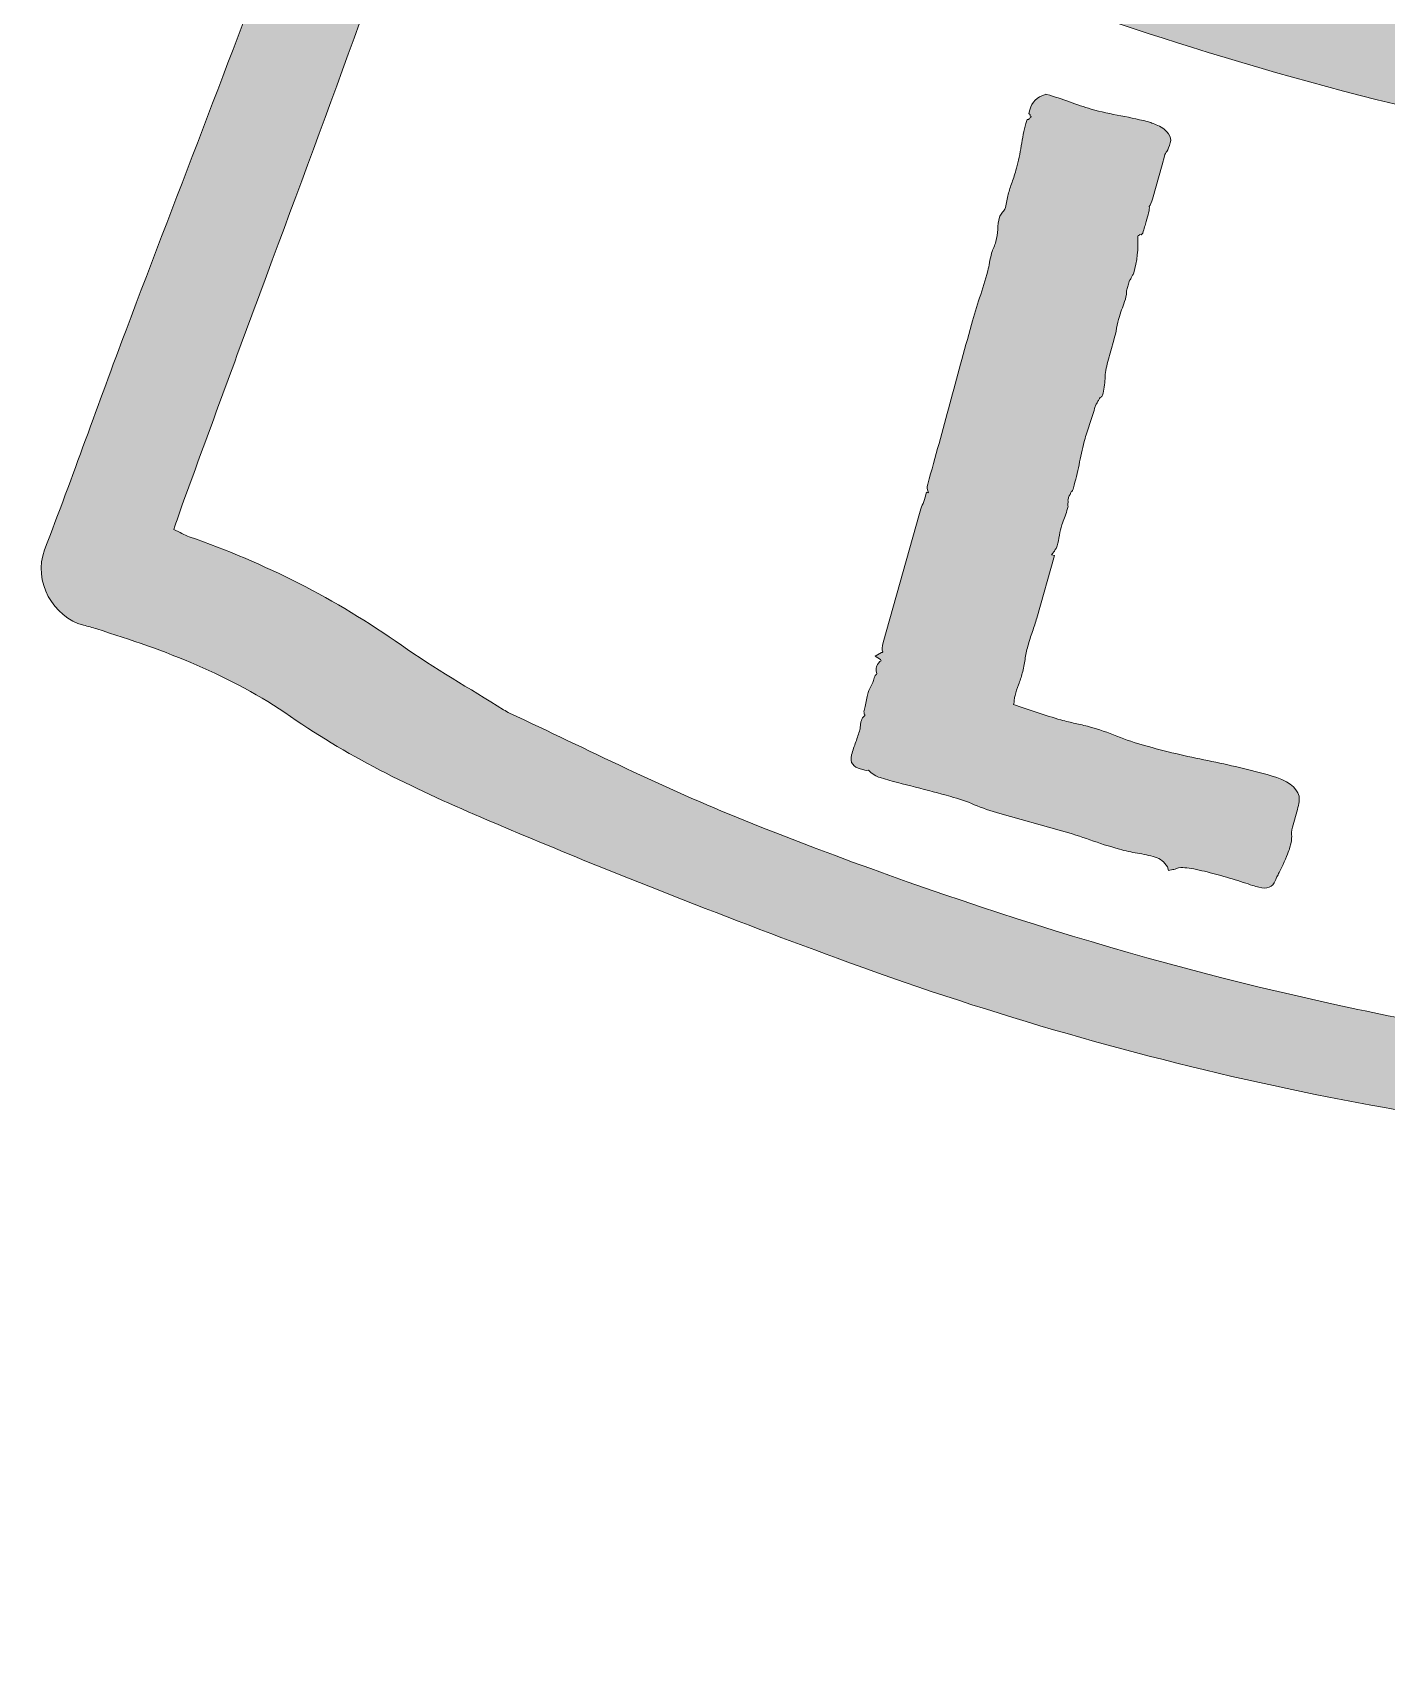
# Model space of a CAD drawing. Header units: inches. Extents: x 221 to 859, y -1029 to -51.
# Drawn here: x 220.7 to 398.7, y -1028.8 to -815.4 of the extents above; entities that cross this region are included whole.
import ezdxf

# ---------------------------------------------------------------- set-up
doc = ezdxf.new("R2010")
doc.units = ezdxf.units.IN
doc.header["$MEASUREMENT"] = 0
doc.layers.add('Layer 1', color=7, linetype='Continuous')

# ---------------------------------------------------------------- blocks, each defined once
blk = doc.blocks.new('block 2')
at = {"layer": 'Layer 1', "true_color": 0xffffff}
h = blk.add_hatch(color=7, dxfattribs=at)
h.dxf.hatch_style = 2
edge = h.paths.add_edge_path()
edge.add_spline(control_points=[(830.29, -830.5), (823.02, -811.5), (815.77, -792.5), (809.51, -773.14), (809.04, -771.69), (808.6, -770.23), (808.1, -768.79), (807.7, -767.64), (807.24, -766.51), (805.98, -765.91), (805.39, -766.14), (804.83, -766.36), (804.27, -766.58), (799.44, -768.48), (794.66, -770.51), (789.78, -772.25), (780.95, -775.4), (772.37, -779.1), (764.07, -783.44), (756.74, -787.28), (749.05, -790.2), (741.08, -792.36), (738.52, -793.05), (735.96, -793.69), (733.41, -794.39), (730.67, -795.15), (727.9, -795.83), (725.21, -796.75), (716.84, -799.6), (708.55, -802.71), (700.13, -805.41), (690.65, -808.45), (681.05, -811.12), (671.51, -814), (665.18, -815.91), (658.81, -817.67), (652.31, -818.9), (651.52, -819.05), (650.76, -819.33), (650.05, -819.53), (648.84, -821.55), (647.67, -823.46), (646.54, -825.39), (645.63, -826.95), (645.44, -827.8), (645.38, -830.36), (646.09, -830.3), (646.79, -830.3), (647.47, -830.18), (660.19, -827.9), (672.76, -824.95), (685.22, -821.52), (708.38, -815.15), (730.89, -806.82), (753.31, -798.26), (763.68, -794.3), (773.69, -789.54), (782.97, -783.37), (783.48, -783.03), (784.02, -782.73), (784.59, -782.52), (788.01, -781.23), (791.44, -779.95), (794.89, -778.72), (795.51, -778.5), (796.22, -778.54), (796.94, -778.45), (797.24, -779.29), (797.49, -779.94), (797.71, -780.61), (798.63, -783.52), (799.53, -786.44), (800.45, -789.34), (806.36, -807.85), (813.18, -826.04), (819.95, -844.24), (824.1, -855.39), (828.19, -866.56), (832.27, -877.74), (832.64, -878.74), (833.3, -879.73), (833.03, -880.81), (832.72, -881.02), (832.57, -881.16), (832.39, -881.23), (831.73, -881.49), (831.06, -881.74), (830.39, -881.98), (820.94, -885.33), (812.14, -889.88), (803.86, -895.57), (797, -900.29), (789.82, -904.49), (782.28, -908.15), (764.49, -916.79), (746.17, -924.03), (727.42, -930.23), (709.54, -936.14), (691.43, -941.19), (672.92, -944.68), (664.03, -946.36), (655.11, -947.92), (646.16, -949.27), (638.82, -950.37), (631.43, -951.13), (624.06, -951.97), (619.1, -952.54), (614.14, -953.05), (609.18, -953.47), (602.69, -954.01), (596.2, -954.55), (589.7, -954.9), (584.42, -955.19), (579.12, -955.28), (573.83, -955.31), (559.28, -955.42), (544.73, -955.52), (530.18, -955.51), (511.56, -955.5), (492.93, -956.04), (474.35, -954.34), (466.55, -953.63), (458.72, -953.13), (450.94, -952.28), (441.94, -951.3), (432.97, -950.09), (424, -948.89), (413.21, -947.43), (402.51, -945.45), (391.88, -943.13), (365.29, -937.33), (339.47, -929.01), (314.22, -918.92), (303.73, -914.72), (293.65, -909.61), (283.43, -904.84), (283.15, -904.71), (282.88, -904.56), (282.63, -904.39), (278.15, -901.58), (273.53, -898.96), (269.21, -895.92), (260.58, -889.83), (251.28, -885.12), (241.33, -881.66), (240.68, -881.43), (240.08, -881.08), (239.29, -880.71), (239.69, -879.54), (240.02, -878.48), (240.41, -877.45), (244.08, -867.42), (247.74, -857.39), (251.46, -847.38), (259.71, -825.18), (268.1, -803.03), (274.94, -780.34), (273.94, -780.01), (272.95, -779.66), (271.96, -779.27), (268.64, -777.91), (265.53, -776.23), (262.62, -774.29), (259.92, -782.32), (257.31, -790.37), (254.36, -798.3), (247.37, -817.08), (240.11, -835.75), (233.03, -854.49), (229.4, -864.09), (226, -873.79), (222.31, -883.37), (220.72, -887.5), (223.52, -892.29), (227.41, -893.27), (228, -893.42), (228.58, -893.6), (229.17, -893.78), (238.12, -896.56), (246.8, -899.82), (254.61, -905.27), (262.64, -910.87), (271.5, -915.05), (280.5, -918.89), (295.65, -925.35), (311, -931.35), (326.45, -937.04), (364.09, -950.92), (402.9, -959.48), (442.96, -962.12), (454.63, -962.89), (466.32, -963.49), (478.03, -963.55), (479.56, -963.56), (481.08, -963.59), (482.61, -963.63), (492.27, -963.89), (501.93, -964.34), (511.59, -964.39), (530.73, -964.49), (549.86, -964.46), (568.99, -964.33), (578.65, -964.26), (588.31, -963.88), (597.98, -963.6), (602.76, -963.46), (607.54, -963.22), (612.31, -963.02), (613.54, -962.97), (614.74, -962.93), (615.88, -963.54), (619.83, -965.62), (623.82, -967.66), (627.76, -969.76), (628.46, -970.13), (629.05, -970.7), (629.81, -971.26), (629.28, -972.47), (628.87, -973.62), (628.3, -974.68), (626.28, -978.44), (624.27, -982.21), (622.13, -985.91), (620.19, -989.25), (618.06, -992.48), (616.08, -995.8), (612.99, -1000.99), (610.66, -1006.51), (609.31, -1012.4), (608.74, -1014.88), (608.21, -1017.39), (608.72, -1019.96), (608.97, -1021.27), (609.02, -1022.46), (608.47, -1023.8), (607.8, -1025.43), (608.31, -1027), (609.84, -1028.09), (610.17, -1028.32), (610.47, -1028.58), (610.79, -1028.83), (611.6, -1028.83), (612.41, -1028.83), (613.23, -1028.83), (613.49, -1028.68), (613.73, -1028.44), (614.01, -1028.39), (625.37, -1026.28), (636.2, -1022.49), (646.75, -1017.89), (656.35, -1013.7), (665.81, -1009.23), (675.37, -1004.94), (702.38, -992.84), (728.96, -979.87), (755.07, -965.94), (773.12, -956.31), (790.85, -946.16), (807.84, -934.75), (813.92, -930.66), (819.9, -926.43), (825.45, -921.63), (830.16, -917.57), (834.52, -913.17), (838.27, -908.18), (841.4, -904.01), (843.99, -899.53), (845.78, -894.62), (846.18, -893.53), (846.78, -892.72), (847.66, -891.96), (848.63, -891.12), (849.34, -889.99), (850.17, -888.98), (850.17, -886.95), (850.17, -884.91), (850.17, -882.88), (849.17, -881.77), (849.19, -880.28), (848.7, -878.98), (842.54, -862.83), (836.47, -846.64), (830.29, -830.5)], knot_values=[0, 0, 0, 0, 1, 1, 1, 2, 2, 2, 3, 3, 3, 4, 4, 4, 5, 5, 5, 6, 6, 6, 7, 7, 7, 8, 8, 8, 9, 9, 9, 10, 10, 10, 11, 11, 11, 12, 12, 12, 13, 13, 13, 14, 14, 14, 15, 15, 15, 16, 16, 16, 17, 17, 17, 18, 18, 18, 19, 19, 19, 20, 20, 20, 21, 21, 21, 22, 22, 22, 23, 23, 23, 24, 24, 24, 25, 25, 25, 26, 26, 26, 27, 27, 27, 28, 28, 28, 29, 29, 29, 30, 30, 30, 31, 31, 31, 32, 32, 32, 33, 33, 33, 34, 34, 34, 35, 35, 35, 36, 36, 36, 37, 37, 37, 38, 38, 38, 39, 39, 39, 40, 40, 40, 41, 41, 41, 42, 42, 42, 43, 43, 43, 44, 44, 44, 45, 45, 45, 46, 46, 46, 47, 47, 47, 48, 48, 48, 49, 49, 49, 50, 50, 50, 51, 51, 51, 52, 52, 52, 53, 53, 53, 54, 54, 54, 55, 55, 55, 56, 56, 56, 57, 57, 57, 58, 58, 58, 59, 59, 59, 60, 60, 60, 61, 61, 61, 62, 62, 62, 63, 63, 63, 64, 64, 64, 65, 65, 65, 66, 66, 66, 67, 67, 67, 68, 68, 68, 69, 69, 69, 70, 70, 70, 71, 71, 71, 72, 72, 72, 73, 73, 73, 74, 74, 74, 75, 75, 75, 76, 76, 76, 77, 77, 77, 78, 78, 78, 79, 79, 79, 80, 80, 80, 81, 81, 81, 82, 82, 82, 83, 83, 83, 84, 84, 84, 85, 85, 85, 86, 86, 86, 87, 87, 87, 88, 88, 88, 89, 89, 89, 90, 90, 90, 91, 91, 91, 92, 92, 92, 93, 93, 93, 94, 94, 94, 94], degree=3, periodic=1)
edge = h.paths.add_edge_path()
edge.add_spline(control_points=[(830.4, -899.77), (825.35, -904.96), (819.85, -909.64), (814.05, -913.96), (805.55, -920.29), (796.54, -925.83), (787.43, -931.22), (768.7, -942.32), (749.44, -952.47), (730, -962.26), (703.48, -975.62), (676.65, -988.33), (649.4, -1000.15), (641.94, -1003.39), (634.56, -1006.82), (627.38, -1010.66), (626.87, -1010.93), (626.32, -1011.15), (625.77, -1011.39), (625.67, -1011.09), (625.52, -1010.87), (625.56, -1010.72), (626.91, -1006.35), (628.29, -1001.99), (631.02, -998.21), (632.75, -995.82), (634.45, -993.4), (636.03, -990.91), (637.72, -988.26), (639.33, -985.54), (640.83, -982.77), (642.14, -980.35), (642.93, -977.72), (643.39, -974.99), (643.79, -972.63), (643.67, -970.32), (643.13, -968.02), (642.38, -964.79), (640.16, -963.02), (636.81, -962.96), (634.9, -962.93), (633, -963.01), (631.08, -962.69), (631.36, -961.77), (632.05, -961.88), (632.61, -961.82), (635.15, -961.59), (637.68, -961.38), (640.21, -961.16), (670.44, -958.58), (699.9, -952.3), (728.76, -943), (743.38, -938.29), (757.68, -932.72), (771.96, -927.09), (782.08, -923.09), (792.21, -919.13), (801.99, -914.33), (809.04, -910.87), (815.83, -907), (822.23, -902.45), (824.91, -900.56), (828.01, -899.55), (831.02, -898.24), (831.42, -899.09), (830.75, -899.41), (830.4, -899.77)], knot_values=[0, 0, 0, 0, 1, 1, 1, 2, 2, 2, 3, 3, 3, 4, 4, 4, 5, 5, 5, 6, 6, 6, 7, 7, 7, 8, 8, 8, 9, 9, 9, 10, 10, 10, 11, 11, 11, 12, 12, 12, 13, 13, 13, 14, 14, 14, 15, 15, 15, 16, 16, 16, 17, 17, 17, 18, 18, 18, 19, 19, 19, 20, 20, 20, 21, 21, 21, 22, 22, 22, 22], degree=3, periodic=1)
h = blk.add_hatch(color=7, dxfattribs=at)
h.dxf.hatch_style = 2
edge = h.paths.add_edge_path()
edge.add_spline(control_points=[(478.43, -836.33), (491.74, -837.11), (505.06, -837.43), (518.4, -837.46), (525.01, -837.48), (531.63, -837.26), (538.24, -837.36), (549.53, -837.54), (560.83, -837.49), (572.12, -837.16), (572.91, -837.14), (573.69, -837.03), (574.66, -836.94), (573.75, -834.3), (573.7, -831.64), (572.77, -829.03), (570.63, -829.13), (568.61, -829.2), (566.59, -829.31), (557.65, -829.83), (548.72, -830.4), (539.78, -830.87), (532.44, -831.25), (525.14, -830.34), (517.82, -830.09), (514.57, -829.98), (511.32, -829.75), (508.07, -829.52), (501.17, -829.01), (494.27, -828.49), (487.38, -827.91), (482.41, -827.49), (477.44, -827.05), (472.49, -826.47), (465.12, -825.6), (457.75, -824.69), (450.41, -823.63), (444.07, -822.71), (437.76, -821.57), (431.44, -820.55), (430.48, -820.39), (429.76, -819.95), (429.08, -819.28), (427.26, -817.5), (425.42, -815.75), (423.53, -814.04), (420.68, -811.47), (418.96, -808.16), (417.08, -804.74), (417.99, -803.99), (418.73, -803.32), (419.52, -802.71), (423.23, -799.85), (426.95, -797), (430.66, -794.14), (428.26, -792.8), (426.27, -791), (424.78, -788.67), (424.05, -787.52), (423.35, -786.3), (422.68, -785.03), (417.31, -788.85), (411.94, -792.67), (406.58, -796.51), (405.83, -797.04), (405.1, -797.6), (404.45, -798.23), (401.49, -801.11), (401.28, -804.62), (403.98, -807.74), (406.52, -810.68), (409.49, -813.15), (412.85, -815.12), (413.55, -815.54), (414.28, -815.9), (414.96, -816.36), (415.11, -816.46), (415.14, -816.75), (415.2, -816.99), (412.25, -816.38), (409.28, -815.84), (406.36, -815.11), (385.33, -809.89), (364.65, -803.55), (344.51, -795.53), (336.11, -792.18), (327.87, -788.45), (319.54, -784.91), (314.39, -782.72), (309.18, -780.67), (303.89, -778.83), (298.75, -781.24), (293.41, -782.48), (287.91, -782.49), (287.94, -782.5), (287.97, -782.51), (287.99, -782.52), (288.65, -782.77), (289.27, -783.15), (289.86, -783.54), (297.62, -788.65), (305.88, -792.82), (314.48, -796.29), (333.72, -804.07), (353.24, -811.09), (373.03, -817.31), (396.55, -824.7), (420.53, -830.14), (445, -833.26), (456.11, -834.68), (467.25, -835.68), (478.43, -836.33)], knot_values=[0, 0, 0, 0, 1, 1, 1, 2, 2, 2, 3, 3, 3, 4, 4, 4, 5, 5, 5, 6, 6, 6, 7, 7, 7, 8, 8, 8, 9, 9, 9, 10, 10, 10, 11, 11, 11, 12, 12, 12, 13, 13, 13, 14, 14, 14, 15, 15, 15, 16, 16, 16, 17, 17, 17, 18, 18, 18, 19, 19, 19, 20, 20, 20, 21, 21, 21, 22, 22, 22, 23, 23, 23, 24, 24, 24, 25, 25, 25, 26, 26, 26, 27, 27, 27, 28, 28, 28, 29, 29, 29, 30, 30, 30, 31, 31, 31, 32, 32, 32, 33, 33, 33, 34, 34, 34, 35, 35, 35, 36, 36, 36, 37, 37, 37, 37], degree=3, periodic=1)
edge = h.paths.add_edge_path()
edge.add_spline(control_points=[(415.75, -817.29), (415.64, -817.24), (415.55, -817.17), (415.45, -817.11), (415.6, -817.12), (415.75, -817.13), (415.9, -817.14), (415.85, -817.19), (415.77, -817.3), (415.75, -817.29)], knot_values=[0, 0, 0, 0, 1, 1, 1, 2, 2, 2, 3, 3, 3, 3], degree=3, periodic=1)
h = blk.add_hatch(color=7, dxfattribs=at)
h.dxf.hatch_style = 2
edge = h.paths.add_edge_path()
edge.add_spline(control_points=[(386.95, -917.5), (387.17, -916.73), (387.24, -916.15), (387.16, -915.76), (386.85, -914.57), (385.62, -913.67), (383.48, -913.07), (380.74, -912.29), (377.97, -911.63), (375.17, -911.08), (372.37, -910.52), (369.59, -909.86), (366.85, -909.09), (365.65, -908.75), (364.45, -908.34), (363.24, -907.86), (362.04, -907.39), (360.83, -906.98), (359.63, -906.64), (358.95, -906.45), (358.32, -906.3), (357.75, -906.18), (357.18, -906.07), (356.56, -905.91), (355.87, -905.72), (354.84, -905.43), (353.8, -905.12), (352.74, -904.77), (351.68, -904.43), (350.65, -904.07), (349.65, -903.7), (349.7, -903.52), (349.73, -903.33), (349.75, -903.1), (349.76, -902.87), (349.8, -902.67), (349.85, -902.5), (349.97, -902.08), (350.12, -901.61), (350.31, -901.11), (350.49, -900.6), (350.66, -900.1), (350.8, -899.58), (350.97, -898.98), (351.09, -898.39), (351.16, -897.81), (351.23, -897.23), (351.35, -896.64), (351.52, -896.04), (351.71, -895.36), (351.91, -894.72), (352.13, -894.13), (352.34, -893.54), (352.53, -892.95), (352.7, -892.35), (352.7, -892.35), (355.01, -884.12), (355.01, -884.12), (355.01, -884.12), (354.62, -884.02), (354.62, -884.02), (354.89, -883.72), (355.04, -883.53), (355.06, -883.45), (355.06, -883.45), (355.1, -883.32), (355.1, -883.32), (355.2, -883.26), (355.27, -883.18), (355.3, -883.1), (355.3, -883.1), (355.37, -882.84), (355.37, -882.84), (355.49, -882.41), (355.59, -881.96), (355.68, -881.47), (355.77, -880.99), (355.88, -880.53), (356, -880.1), (356.1, -879.76), (356.21, -879.45), (356.34, -879.16), (356.46, -878.87), (356.57, -878.56), (356.67, -878.21), (356.67, -878.21), (356.82, -877.7), (356.82, -877.7), (356.75, -877.59), (356.75, -877.45), (356.79, -877.28), (356.84, -877.11), (356.83, -876.97), (356.77, -876.85), (356.77, -876.85), (356.85, -876.6), (356.85, -876.6), (356.89, -876.43), (356.95, -876.3), (357.02, -876.23), (357.08, -876.16), (357.14, -876.04), (357.19, -875.86), (357.22, -875.78), (357.25, -875.72), (357.31, -875.69), (357.36, -875.66), (357.41, -875.56), (357.46, -875.39), (357.46, -875.39), (357.61, -874.87), (357.61, -874.87), (357.9, -873.84), (358.14, -872.83), (358.33, -871.82), (358.52, -870.81), (358.76, -869.79), (359.05, -868.76), (359.24, -868.07), (359.46, -867.37), (359.71, -866.66), (359.96, -865.94), (360.18, -865.24), (360.37, -864.55), (360.42, -864.38), (360.47, -864.26), (360.54, -864.19), (360.61, -864.11), (360.65, -864.03), (360.68, -863.95), (360.7, -863.86), (360.74, -863.81), (360.8, -863.77), (360.85, -863.74), (360.9, -863.64), (360.95, -863.47), (360.97, -863.39), (361.04, -863.33), (361.13, -863.31), (361.23, -863.29), (361.3, -863.2), (361.35, -863.03), (361.54, -862.34), (361.65, -861.63), (361.67, -860.9), (361.69, -860.17), (361.81, -859.42), (362.03, -858.64), (362.03, -858.64), (362.83, -855.82), (362.83, -855.82), (362.97, -855.3), (363.09, -854.78), (363.19, -854.26), (363.3, -853.73), (363.42, -853.21), (363.56, -852.7), (363.68, -852.27), (363.81, -851.89), (363.95, -851.56), (364.09, -851.23), (364.22, -850.85), (364.34, -850.42), (364.46, -849.99), (364.51, -849.64), (364.5, -849.35), (364.5, -849.35), (364.76, -848.46), (364.76, -848.46), (364.76, -848.46), (364.9, -847.94), (364.9, -847.94), (365.01, -847.88), (365.1, -847.72), (365.17, -847.46), (365.2, -847.38), (365.23, -847.32), (365.29, -847.29), (365.34, -847.26), (365.4, -847.16), (365.45, -846.98), (365.88, -845.44), (366.06, -843.83), (365.98, -842.14), (366, -842.06), (366.05, -842.02), (366.14, -842.05), (366.14, -842.05), (366.18, -841.92), (366.18, -841.92), (366.18, -841.92), (366.43, -841.99), (366.43, -841.99), (366.43, -841.99), (366.63, -841.77), (366.63, -841.77), (366.8, -841.17), (366.95, -840.66), (367.07, -840.23), (367.19, -839.8), (367.3, -839.42), (367.39, -839.07), (367.49, -838.73), (367.52, -838.46), (367.48, -838.26), (367.64, -838.03), (367.78, -837.7), (367.9, -837.27), (367.9, -837.27), (369.16, -832.78), (369.16, -832.78), (369.16, -832.78), (369.49, -831.62), (369.49, -831.62), (369.56, -831.36), (369.66, -831.16), (369.79, -831.01), (369.95, -830.78), (370.1, -830.41), (370.25, -829.89), (370.37, -829.46), (370.29, -829.07), (370.03, -828.72), (369.75, -828.37), (369.5, -828.11), (369.27, -827.95), (368.63, -827.59), (368.1, -827.35), (367.67, -827.23), (366.39, -826.87), (365.08, -826.57), (363.76, -826.34), (362.44, -826.1), (361.14, -825.81), (359.85, -825.45), (358.91, -825.18), (357.96, -824.87), (357, -824.5), (356.03, -824.14), (355.04, -823.82), (354.01, -823.53), (354.01, -823.53), (353.88, -823.49), (353.88, -823.49), (353.88, -823.49), (353.72, -823.58), (353.72, -823.58), (352.72, -823.86), (352.07, -824.51), (351.78, -825.53), (351.78, -825.53), (351.64, -826.05), (351.64, -826.05), (351.81, -826.1), (351.87, -826.21), (351.82, -826.38), (351.82, -826.38), (351.95, -826.42), (351.95, -826.42), (351.95, -826.42), (351.92, -826.54), (351.92, -826.54), (351.92, -826.54), (351.75, -826.63), (351.75, -826.63), (351.7, -826.81), (351.59, -826.87), (351.42, -826.82), (351.42, -826.82), (351.28, -827.34), (351.28, -827.34), (351.01, -828.28), (350.81, -829.26), (350.66, -830.28), (350.51, -831.3), (350.3, -832.28), (350.04, -833.23), (349.85, -833.91), (349.65, -834.53), (349.45, -835.07), (349.25, -835.62), (349.08, -836.14), (348.94, -836.66), (348.86, -836.92), (348.81, -837.2), (348.77, -837.51), (348.72, -837.83), (348.67, -838.11), (348.6, -838.37), (348.6, -838.37), (348.52, -838.62), (348.52, -838.62), (348.39, -838.77), (348.25, -838.94), (348.1, -839.13), (347.96, -839.32), (347.86, -839.5), (347.81, -839.67), (347.67, -840.19), (347.59, -840.72), (347.57, -841.27), (347.55, -841.82), (347.47, -842.35), (347.33, -842.86), (347.26, -843.12), (347.16, -843.37), (347.05, -843.62), (346.93, -843.86), (346.84, -844.11), (346.77, -844.37), (346.65, -844.8), (346.55, -845.21), (346.49, -845.61), (346.42, -846.01), (346.34, -846.38), (346.25, -846.72), (345.91, -847.92), (345.56, -849.09), (345.19, -850.24), (344.82, -851.38), (344.47, -852.55), (344.13, -853.75), (343.14, -857.27), (342.19, -860.74), (341.27, -864.18), (340.35, -867.62), (339.38, -871.14), (338.37, -874.73), (338.25, -875.16), (338.29, -875.54), (338.47, -875.87), (338.47, -875.87), (338.21, -875.8), (338.21, -875.8), (338.21, -875.8), (338.03, -876.44), (338.03, -876.44), (337.91, -876.87), (337.79, -877.23), (337.66, -877.52), (337.53, -877.8), (337.41, -878.16), (337.29, -878.59), (337.29, -878.59), (332.52, -895.55), (332.52, -895.55), (332.35, -896.15), (332.33, -896.56), (332.46, -896.78), (332.43, -896.87), (332.37, -896.9), (332.29, -896.87), (332.29, -896.87), (331.47, -897.34), (331.47, -897.34), (331.47, -897.34), (332.17, -897.81), (332.17, -897.81), (332.17, -897.81), (332.26, -897.97), (332.26, -897.97), (332.26, -897.97), (332.09, -898.07), (332.09, -898.07), (331.83, -898.36), (331.67, -898.6), (331.62, -898.77), (331.57, -898.94), (331.58, -899.22), (331.66, -899.61), (331.66, -899.61), (331.63, -899.74), (331.63, -899.74), (331.51, -899.8), (331.42, -899.96), (331.35, -900.22), (331.23, -900.65), (331.08, -901.02), (330.9, -901.34), (330.71, -901.66), (330.56, -902.03), (330.45, -902.46), (330.37, -902.71), (330.32, -903), (330.28, -903.31), (330.23, -903.62), (330.18, -903.91), (330.1, -904.16), (330.1, -904.16), (329.96, -904.68), (329.96, -904.68), (330.04, -904.7), (330.06, -904.8), (330.01, -904.97), (330.1, -905), (330.13, -905.05), (330.11, -905.14), (329.97, -905.29), (329.87, -905.4), (329.81, -905.47), (329.74, -905.54), (329.67, -905.71), (329.6, -905.97), (329.55, -906.14), (329.52, -906.31), (329.52, -906.5), (329.51, -906.68), (329.49, -906.86), (329.44, -907.03), (329.29, -907.54), (329.12, -908.07), (328.92, -908.62), (328.72, -909.16), (328.54, -909.74), (328.37, -910.33), (328.23, -910.85), (328.27, -911.25), (328.51, -911.55), (328.75, -911.85), (329.08, -912.06), (329.51, -912.18), (329.51, -912.18), (330.29, -912.4), (330.29, -912.4), (330.29, -912.4), (330.58, -912.34), (330.58, -912.34), (331.08, -912.85), (331.59, -913.18), (332.11, -913.32), (333.65, -913.76), (335.19, -914.17), (336.75, -914.56), (338.3, -914.95), (339.85, -915.36), (341.39, -915.8), (342.42, -916.08), (343.45, -916.44), (344.49, -916.87), (345.52, -917.3), (346.64, -917.69), (347.84, -918.02), (347.84, -918.02), (355.93, -920.3), (355.93, -920.3), (357.22, -920.66), (358.47, -921.06), (359.69, -921.49), (360.91, -921.93), (362.2, -922.34), (363.58, -922.72), (364.35, -922.94), (365.13, -923.11), (365.93, -923.24), (366.72, -923.38), (367.5, -923.55), (368.27, -923.77), (368.96, -923.96), (369.48, -924.38), (369.86, -925.04), (369.86, -925.04), (370, -925.5), (370, -925.5), (370, -925.5), (370.59, -925.39), (370.59, -925.39), (370.68, -925.41), (370.77, -925.39), (370.88, -925.33), (370.99, -925.27), (371.14, -925.22), (371.34, -925.18), (371.34, -925.18), (371.63, -925.13), (371.63, -925.13), (372.28, -925.13), (373.08, -925.23), (374.04, -925.46), (374.99, -925.68), (375.94, -925.92), (376.88, -926.19), (377.91, -926.48), (378.89, -926.77), (379.82, -927.08), (380.75, -927.39), (381.43, -927.6), (381.86, -927.72), (382.97, -928.04), (383.7, -927.73), (384.06, -926.81), (384.08, -926.73), (384.2, -926.49), (384.4, -926.08), (384.61, -925.68), (384.83, -925.23), (385.06, -924.74), (385.28, -924.25), (385.48, -923.8), (385.64, -923.38), (385.81, -922.96), (385.9, -922.71), (385.93, -922.63), (385.93, -922.63), (386.14, -921.86), (386.14, -921.86), (386.19, -921.69), (386.2, -921.55), (386.19, -921.45), (386.17, -921.36), (386.18, -921.22), (386.23, -921.05), (386.13, -920.74), (386.15, -920.33), (386.3, -919.82), (386.3, -919.82), (386.95, -917.5), (386.95, -917.5)], knot_values=[0, 0, 0, 0, 1, 1, 1, 2, 2, 2, 3, 3, 3, 4, 4, 4, 5, 5, 5, 6, 6, 6, 7, 7, 7, 8, 8, 8, 9, 9, 9, 10, 10, 10, 11, 11, 11, 12, 12, 12, 13, 13, 13, 14, 14, 14, 15, 15, 15, 16, 16, 16, 17, 17, 17, 18, 18, 18, 19, 19, 19, 20, 20, 20, 21, 21, 21, 22, 22, 22, 23, 23, 23, 24, 24, 24, 25, 25, 25, 26, 26, 26, 27, 27, 27, 28, 28, 28, 29, 29, 29, 30, 30, 30, 31, 31, 31, 32, 32, 32, 33, 33, 33, 34, 34, 34, 35, 35, 35, 36, 36, 36, 37, 37, 37, 38, 38, 38, 39, 39, 39, 40, 40, 40, 41, 41, 41, 42, 42, 42, 43, 43, 43, 44, 44, 44, 45, 45, 45, 46, 46, 46, 47, 47, 47, 48, 48, 48, 49, 49, 49, 50, 50, 50, 51, 51, 51, 52, 52, 52, 53, 53, 53, 54, 54, 54, 55, 55, 55, 56, 56, 56, 57, 57, 57, 58, 58, 58, 59, 59, 59, 60, 60, 60, 61, 61, 61, 62, 62, 62, 63, 63, 63, 64, 64, 64, 65, 65, 65, 66, 66, 66, 67, 67, 67, 68, 68, 68, 69, 69, 69, 70, 70, 70, 71, 71, 71, 72, 72, 72, 73, 73, 73, 74, 74, 74, 75, 75, 75, 76, 76, 76, 77, 77, 77, 78, 78, 78, 79, 79, 79, 80, 80, 80, 81, 81, 81, 82, 82, 82, 83, 83, 83, 84, 84, 84, 85, 85, 85, 86, 86, 86, 87, 87, 87, 88, 88, 88, 89, 89, 89, 90, 90, 90, 91, 91, 91, 92, 92, 92, 93, 93, 93, 94, 94, 94, 95, 95, 95, 96, 96, 96, 97, 97, 97, 98, 98, 98, 99, 99, 99, 100, 100, 100, 101, 101, 101, 102, 102, 102, 103, 103, 103, 104, 104, 104, 105, 105, 105, 106, 106, 106, 107, 107, 107, 108, 108, 108, 109, 109, 109, 110, 110, 110, 111, 111, 111, 112, 112, 112, 113, 113, 113, 114, 114, 114, 115, 115, 115, 116, 116, 116, 117, 117, 117, 118, 118, 118, 119, 119, 119, 120, 120, 120, 121, 121, 121, 122, 122, 122, 123, 123, 123, 124, 124, 124, 125, 125, 125, 126, 126, 126, 127, 127, 127, 128, 128, 128, 129, 129, 129, 130, 130, 130, 131, 131, 131, 132, 132, 132, 133, 133, 133, 134, 134, 134, 135, 135, 135, 136, 136, 136, 137, 137, 137, 138, 138, 138, 139, 139, 139, 140, 140, 140, 141, 141, 141, 142, 142, 142, 143, 143, 143, 144, 144, 144, 145, 145, 145, 146, 146, 146, 147, 147, 147, 148, 148, 148, 149, 149, 149, 150, 150, 150, 151, 151, 151, 152, 152, 152, 153, 153, 153, 154, 154, 154, 155, 155, 155, 156, 156, 156, 157, 157, 157, 158, 158, 158, 159, 159, 159, 160, 160, 160, 161, 161, 161, 162, 162, 162, 163, 163, 163, 164, 164, 164, 165, 165, 165, 166, 166, 166, 167, 167, 167, 168, 168, 168, 169, 169, 169, 170, 170, 170, 171, 171, 171, 172, 172, 172, 172], degree=3, periodic=1)
at = {"layer": 'Layer 1', "lineweight": 0}
for points, knots in [([(830.29, -830.5), (823.02, -811.5), (815.77, -792.5), (809.51, -773.14), (809.04, -771.69), (808.6, -770.23), (808.1, -768.79), (807.7, -767.64), (807.24, -766.51), (805.98, -765.91), (805.39, -766.14), (804.83, -766.36), (804.27, -766.58), (799.44, -768.48), (794.66, -770.51), (789.78, -772.25), (780.95, -775.4), (772.37, -779.1), (764.07, -783.44), (756.74, -787.28), (749.05, -790.2), (741.08, -792.36), (738.52, -793.05), (735.96, -793.69), (733.41, -794.39), (730.67, -795.15), (727.9, -795.83), (725.21, -796.75), (716.84, -799.6), (708.55, -802.71), (700.13, -805.41), (690.65, -808.45), (681.05, -811.12), (671.51, -814), (665.18, -815.91), (658.81, -817.67), (652.31, -818.9), (651.52, -819.05), (650.76, -819.33), (650.05, -819.53), (648.84, -821.55), (647.67, -823.46), (646.54, -825.39), (645.63, -826.95), (645.44, -827.8), (645.38, -830.36), (646.09, -830.3), (646.79, -830.3), (647.47, -830.18), (660.19, -827.9), (672.76, -824.95), (685.22, -821.52), (708.38, -815.15), (730.89, -806.82), (753.31, -798.26), (763.68, -794.3), (773.69, -789.54), (782.97, -783.37), (783.48, -783.03), (784.02, -782.73), (784.59, -782.52), (788.01, -781.23), (791.44, -779.95), (794.89, -778.72), (795.51, -778.5), (796.22, -778.54), (796.94, -778.45), (797.24, -779.29), (797.49, -779.94), (797.71, -780.61), (798.63, -783.52), (799.53, -786.44), (800.45, -789.34), (806.36, -807.85), (813.18, -826.04), (819.95, -844.24), (824.1, -855.39), (828.19, -866.56), (832.27, -877.74), (832.64, -878.74), (833.3, -879.73), (833.03, -880.81), (832.72, -881.02), (832.57, -881.16), (832.39, -881.23), (831.73, -881.49), (831.06, -881.74), (830.39, -881.98), (820.94, -885.33), (812.14, -889.88), (803.86, -895.57), (797, -900.29), (789.82, -904.49), (782.28, -908.15), (764.49, -916.79), (746.17, -924.03), (727.42, -930.23), (709.54, -936.14), (691.43, -941.19), (672.92, -944.68), (664.03, -946.36), (655.11, -947.92), (646.16, -949.27), (638.82, -950.37), (631.43, -951.13), (624.06, -951.97), (619.1, -952.54), (614.14, -953.05), (609.18, -953.47), (602.69, -954.01), (596.2, -954.55), (589.7, -954.9), (584.42, -955.19), (579.12, -955.28), (573.83, -955.31), (559.28, -955.42), (544.73, -955.52), (530.18, -955.51), (511.56, -955.5), (492.93, -956.04), (474.35, -954.34), (466.55, -953.63), (458.72, -953.13), (450.94, -952.28), (441.94, -951.3), (432.97, -950.09), (424, -948.89), (413.21, -947.43), (402.51, -945.45), (391.88, -943.13), (365.29, -937.33), (339.47, -929.01), (314.22, -918.92), (303.73, -914.72), (293.65, -909.61), (283.43, -904.84), (283.15, -904.71), (282.88, -904.56), (282.63, -904.39), (278.15, -901.58), (273.53, -898.96), (269.21, -895.92), (260.58, -889.83), (251.28, -885.12), (241.33, -881.66), (240.68, -881.43), (240.08, -881.08), (239.29, -880.71), (239.69, -879.54), (240.02, -878.48), (240.41, -877.45), (244.08, -867.42), (247.74, -857.39), (251.46, -847.38), (259.71, -825.18), (268.1, -803.03), (274.94, -780.34), (273.94, -780.01), (272.95, -779.66), (271.96, -779.27), (268.64, -777.91), (265.53, -776.23), (262.62, -774.29), (259.92, -782.32), (257.31, -790.37), (254.36, -798.3), (247.37, -817.08), (240.11, -835.75), (233.03, -854.49), (229.4, -864.09), (226, -873.79), (222.31, -883.37), (220.72, -887.5), (223.52, -892.29), (227.41, -893.27), (228, -893.42), (228.58, -893.6), (229.17, -893.78), (238.12, -896.56), (246.8, -899.82), (254.61, -905.27), (262.64, -910.87), (271.5, -915.05), (280.5, -918.89), (295.65, -925.35), (311, -931.35), (326.45, -937.04), (364.09, -950.92), (402.9, -959.48), (442.96, -962.12), (454.63, -962.89), (466.32, -963.49), (478.03, -963.55), (479.56, -963.56), (481.08, -963.59), (482.61, -963.63), (492.27, -963.89), (501.93, -964.34), (511.59, -964.39), (530.73, -964.49), (549.86, -964.46), (568.99, -964.33), (578.65, -964.26), (588.31, -963.88), (597.98, -963.6), (602.76, -963.46), (607.54, -963.22), (612.31, -963.02), (613.54, -962.97), (614.74, -962.93), (615.88, -963.54), (619.83, -965.62), (623.82, -967.66), (627.76, -969.76), (628.46, -970.13), (629.05, -970.7), (629.81, -971.26), (629.28, -972.47), (628.87, -973.62), (628.3, -974.68), (626.28, -978.44), (624.27, -982.21), (622.13, -985.91), (620.19, -989.25), (618.06, -992.48), (616.08, -995.8), (612.99, -1000.99), (610.66, -1006.51), (609.31, -1012.4), (608.74, -1014.88), (608.21, -1017.39), (608.72, -1019.96), (608.97, -1021.27), (609.02, -1022.46), (608.47, -1023.8), (607.8, -1025.43), (608.31, -1027), (609.84, -1028.09), (610.17, -1028.32), (610.47, -1028.58), (610.79, -1028.83), (611.6, -1028.83), (612.41, -1028.83), (613.23, -1028.83), (613.49, -1028.68), (613.73, -1028.44), (614.01, -1028.39), (625.37, -1026.28), (636.2, -1022.49), (646.75, -1017.89), (656.35, -1013.7), (665.81, -1009.23), (675.37, -1004.94), (702.38, -992.84), (728.96, -979.87), (755.07, -965.94), (773.12, -956.31), (790.85, -946.16), (807.84, -934.75), (813.92, -930.66), (819.9, -926.43), (825.45, -921.63), (830.16, -917.57), (834.52, -913.17), (838.27, -908.18), (841.4, -904.01), (843.99, -899.53), (845.78, -894.62), (846.18, -893.53), (846.78, -892.72), (847.66, -891.96), (848.63, -891.12), (849.34, -889.99), (850.17, -888.98), (850.17, -886.95), (850.17, -884.91), (850.17, -882.88), (849.17, -881.77), (849.19, -880.28), (848.7, -878.98), (842.54, -862.83), (836.47, -846.64), (830.29, -830.5)], [0, 0, 0, 0, 1, 1, 1, 2, 2, 2, 3, 3, 3, 4, 4, 4, 5, 5, 5, 6, 6, 6, 7, 7, 7, 8, 8, 8, 9, 9, 9, 10, 10, 10, 11, 11, 11, 12, 12, 12, 13, 13, 13, 14, 14, 14, 15, 15, 15, 16, 16, 16, 17, 17, 17, 18, 18, 18, 19, 19, 19, 20, 20, 20, 21, 21, 21, 22, 22, 22, 23, 23, 23, 24, 24, 24, 25, 25, 25, 26, 26, 26, 27, 27, 27, 28, 28, 28, 29, 29, 29, 30, 30, 30, 31, 31, 31, 32, 32, 32, 33, 33, 33, 34, 34, 34, 35, 35, 35, 36, 36, 36, 37, 37, 37, 38, 38, 38, 39, 39, 39, 40, 40, 40, 41, 41, 41, 42, 42, 42, 43, 43, 43, 44, 44, 44, 45, 45, 45, 46, 46, 46, 47, 47, 47, 48, 48, 48, 49, 49, 49, 50, 50, 50, 51, 51, 51, 52, 52, 52, 53, 53, 53, 54, 54, 54, 55, 55, 55, 56, 56, 56, 57, 57, 57, 58, 58, 58, 59, 59, 59, 60, 60, 60, 61, 61, 61, 62, 62, 62, 63, 63, 63, 64, 64, 64, 65, 65, 65, 66, 66, 66, 67, 67, 67, 68, 68, 68, 69, 69, 69, 70, 70, 70, 71, 71, 71, 72, 72, 72, 73, 73, 73, 74, 74, 74, 75, 75, 75, 76, 76, 76, 77, 77, 77, 78, 78, 78, 79, 79, 79, 80, 80, 80, 81, 81, 81, 82, 82, 82, 83, 83, 83, 84, 84, 84, 85, 85, 85, 86, 86, 86, 87, 87, 87, 88, 88, 88, 89, 89, 89, 90, 90, 90, 91, 91, 91, 92, 92, 92, 93, 93, 93, 94, 94, 94, 94]), ([(478.43, -836.33), (491.74, -837.11), (505.06, -837.43), (518.4, -837.46), (525.01, -837.48), (531.63, -837.26), (538.24, -837.36), (549.53, -837.54), (560.83, -837.49), (572.12, -837.16), (572.91, -837.14), (573.69, -837.03), (574.66, -836.94), (573.75, -834.3), (573.7, -831.64), (572.77, -829.03), (570.63, -829.13), (568.61, -829.2), (566.59, -829.31), (557.65, -829.83), (548.72, -830.4), (539.78, -830.87), (532.44, -831.25), (525.14, -830.34), (517.82, -830.09), (514.57, -829.98), (511.32, -829.75), (508.07, -829.52), (501.17, -829.01), (494.27, -828.49), (487.38, -827.91), (482.41, -827.49), (477.44, -827.05), (472.49, -826.47), (465.12, -825.6), (457.75, -824.69), (450.41, -823.63), (444.07, -822.71), (437.76, -821.57), (431.44, -820.55), (430.48, -820.39), (429.76, -819.95), (429.08, -819.28), (427.26, -817.5), (425.42, -815.75), (423.53, -814.04), (420.68, -811.47), (418.96, -808.16), (417.08, -804.74), (417.99, -803.99), (418.73, -803.32), (419.52, -802.71), (423.23, -799.85), (426.95, -797), (430.66, -794.14), (428.26, -792.8), (426.27, -791), (424.78, -788.67), (424.05, -787.52), (423.35, -786.3), (422.68, -785.03), (417.31, -788.85), (411.94, -792.67), (406.58, -796.51), (405.83, -797.04), (405.1, -797.6), (404.45, -798.23), (401.49, -801.11), (401.28, -804.62), (403.98, -807.74), (406.52, -810.68), (409.49, -813.15), (412.85, -815.12), (413.55, -815.54), (414.28, -815.9), (414.96, -816.36), (415.11, -816.46), (415.14, -816.75), (415.2, -816.99), (412.25, -816.38), (409.28, -815.84), (406.36, -815.11), (385.33, -809.89), (364.65, -803.55), (344.51, -795.53), (336.11, -792.18), (327.87, -788.45), (319.54, -784.91), (314.39, -782.72), (309.18, -780.67), (303.89, -778.83), (298.75, -781.24), (293.41, -782.48), (287.91, -782.49), (287.94, -782.5), (287.97, -782.51), (287.99, -782.52), (288.65, -782.77), (289.27, -783.15), (289.86, -783.54), (297.62, -788.65), (305.88, -792.82), (314.48, -796.29), (333.72, -804.07), (353.24, -811.09), (373.03, -817.31), (396.55, -824.7), (420.53, -830.14), (445, -833.26), (456.11, -834.68), (467.25, -835.68), (478.43, -836.33)], [0, 0, 0, 0, 1, 1, 1, 2, 2, 2, 3, 3, 3, 4, 4, 4, 5, 5, 5, 6, 6, 6, 7, 7, 7, 8, 8, 8, 9, 9, 9, 10, 10, 10, 11, 11, 11, 12, 12, 12, 13, 13, 13, 14, 14, 14, 15, 15, 15, 16, 16, 16, 17, 17, 17, 18, 18, 18, 19, 19, 19, 20, 20, 20, 21, 21, 21, 22, 22, 22, 23, 23, 23, 24, 24, 24, 25, 25, 25, 26, 26, 26, 27, 27, 27, 28, 28, 28, 29, 29, 29, 30, 30, 30, 31, 31, 31, 32, 32, 32, 33, 33, 33, 34, 34, 34, 35, 35, 35, 36, 36, 36, 37, 37, 37, 37]), ([(386.95, -917.5), (387.17, -916.73), (387.24, -916.15), (387.16, -915.76), (386.85, -914.57), (385.62, -913.67), (383.48, -913.07), (380.74, -912.29), (377.97, -911.63), (375.17, -911.08), (372.37, -910.52), (369.59, -909.86), (366.85, -909.09), (365.65, -908.75), (364.45, -908.34), (363.24, -907.86), (362.04, -907.39), (360.83, -906.98), (359.63, -906.64), (358.95, -906.45), (358.32, -906.3), (357.75, -906.18), (357.18, -906.07), (356.56, -905.91), (355.87, -905.72), (354.84, -905.43), (353.8, -905.12), (352.74, -904.77), (351.68, -904.43), (350.65, -904.07), (349.65, -903.7), (349.7, -903.52), (349.73, -903.33), (349.75, -903.1), (349.76, -902.87), (349.8, -902.67), (349.85, -902.5), (349.97, -902.08), (350.12, -901.61), (350.31, -901.11), (350.49, -900.6), (350.66, -900.1), (350.8, -899.58), (350.97, -898.98), (351.09, -898.39), (351.16, -897.81), (351.23, -897.23), (351.35, -896.64), (351.52, -896.04), (351.71, -895.36), (351.91, -894.72), (352.13, -894.13), (352.34, -893.54), (352.53, -892.95), (352.7, -892.35), (352.7, -892.35), (355.01, -884.12), (355.01, -884.12), (355.01, -884.12), (354.62, -884.02), (354.62, -884.02), (354.89, -883.72), (355.04, -883.53), (355.06, -883.45), (355.06, -883.45), (355.1, -883.32), (355.1, -883.32), (355.2, -883.26), (355.27, -883.18), (355.3, -883.1), (355.3, -883.1), (355.37, -882.84), (355.37, -882.84), (355.49, -882.41), (355.59, -881.96), (355.68, -881.47), (355.77, -880.99), (355.88, -880.53), (356, -880.1), (356.1, -879.76), (356.21, -879.45), (356.34, -879.16), (356.46, -878.87), (356.57, -878.56), (356.67, -878.21), (356.67, -878.21), (356.82, -877.7), (356.82, -877.7), (356.75, -877.59), (356.75, -877.45), (356.79, -877.28), (356.84, -877.11), (356.83, -876.97), (356.77, -876.85), (356.77, -876.85), (356.85, -876.6), (356.85, -876.6), (356.89, -876.43), (356.95, -876.3), (357.02, -876.23), (357.08, -876.16), (357.14, -876.04), (357.19, -875.86), (357.22, -875.78), (357.25, -875.72), (357.31, -875.69), (357.36, -875.66), (357.41, -875.56), (357.46, -875.39), (357.46, -875.39), (357.61, -874.87), (357.61, -874.87), (357.9, -873.84), (358.14, -872.83), (358.33, -871.82), (358.52, -870.81), (358.76, -869.79), (359.05, -868.76), (359.24, -868.07), (359.46, -867.37), (359.71, -866.66), (359.96, -865.94), (360.18, -865.24), (360.37, -864.55), (360.42, -864.38), (360.47, -864.26), (360.54, -864.19), (360.61, -864.11), (360.65, -864.03), (360.68, -863.95), (360.7, -863.86), (360.74, -863.81), (360.8, -863.77), (360.85, -863.74), (360.9, -863.64), (360.95, -863.47), (360.97, -863.39), (361.04, -863.33), (361.13, -863.31), (361.23, -863.29), (361.3, -863.2), (361.35, -863.03), (361.54, -862.34), (361.65, -861.63), (361.67, -860.9), (361.69, -860.17), (361.81, -859.42), (362.03, -858.64), (362.03, -858.64), (362.83, -855.82), (362.83, -855.82), (362.97, -855.3), (363.09, -854.78), (363.19, -854.26), (363.3, -853.73), (363.42, -853.21), (363.56, -852.7), (363.68, -852.27), (363.81, -851.89), (363.95, -851.56), (364.09, -851.23), (364.22, -850.85), (364.34, -850.42), (364.46, -849.99), (364.51, -849.64), (364.5, -849.35), (364.5, -849.35), (364.76, -848.46), (364.76, -848.46), (364.76, -848.46), (364.9, -847.94), (364.9, -847.94), (365.01, -847.88), (365.1, -847.72), (365.17, -847.46), (365.2, -847.38), (365.23, -847.32), (365.29, -847.29), (365.34, -847.26), (365.4, -847.16), (365.45, -846.98), (365.88, -845.44), (366.06, -843.83), (365.98, -842.14), (366, -842.06), (366.05, -842.02), (366.14, -842.05), (366.14, -842.05), (366.18, -841.92), (366.18, -841.92), (366.18, -841.92), (366.43, -841.99), (366.43, -841.99), (366.43, -841.99), (366.63, -841.77), (366.63, -841.77), (366.8, -841.17), (366.95, -840.66), (367.07, -840.23), (367.19, -839.8), (367.3, -839.42), (367.39, -839.07), (367.49, -838.73), (367.52, -838.46), (367.48, -838.26), (367.64, -838.03), (367.78, -837.7), (367.9, -837.27), (367.9, -837.27), (369.16, -832.78), (369.16, -832.78), (369.16, -832.78), (369.49, -831.62), (369.49, -831.62), (369.56, -831.36), (369.66, -831.16), (369.79, -831.01), (369.95, -830.78), (370.1, -830.41), (370.25, -829.89), (370.37, -829.46), (370.29, -829.07), (370.03, -828.72), (369.75, -828.37), (369.5, -828.11), (369.27, -827.95), (368.63, -827.59), (368.1, -827.35), (367.67, -827.23), (366.39, -826.87), (365.08, -826.57), (363.76, -826.34), (362.44, -826.1), (361.14, -825.81), (359.85, -825.45), (358.91, -825.18), (357.96, -824.87), (357, -824.5), (356.03, -824.14), (355.04, -823.82), (354.01, -823.53), (354.01, -823.53), (353.88, -823.49), (353.88, -823.49), (353.88, -823.49), (353.72, -823.58), (353.72, -823.58), (352.72, -823.86), (352.07, -824.51), (351.78, -825.53), (351.78, -825.53), (351.64, -826.05), (351.64, -826.05), (351.81, -826.1), (351.87, -826.21), (351.82, -826.38), (351.82, -826.38), (351.95, -826.42), (351.95, -826.42), (351.95, -826.42), (351.92, -826.54), (351.92, -826.54), (351.92, -826.54), (351.75, -826.63), (351.75, -826.63), (351.7, -826.81), (351.59, -826.87), (351.42, -826.82), (351.42, -826.82), (351.28, -827.34), (351.28, -827.34), (351.01, -828.28), (350.81, -829.26), (350.66, -830.28), (350.51, -831.3), (350.3, -832.28), (350.04, -833.23), (349.85, -833.91), (349.65, -834.53), (349.45, -835.07), (349.25, -835.62), (349.08, -836.14), (348.94, -836.66), (348.86, -836.92), (348.81, -837.2), (348.77, -837.51), (348.72, -837.83), (348.67, -838.11), (348.6, -838.37), (348.6, -838.37), (348.52, -838.62), (348.52, -838.62), (348.39, -838.77), (348.25, -838.94), (348.1, -839.13), (347.96, -839.32), (347.86, -839.5), (347.81, -839.67), (347.67, -840.19), (347.59, -840.72), (347.57, -841.27), (347.55, -841.82), (347.47, -842.35), (347.33, -842.86), (347.26, -843.12), (347.16, -843.37), (347.05, -843.62), (346.93, -843.86), (346.84, -844.11), (346.77, -844.37), (346.65, -844.8), (346.55, -845.21), (346.49, -845.61), (346.42, -846.01), (346.34, -846.38), (346.25, -846.72), (345.91, -847.92), (345.56, -849.09), (345.19, -850.24), (344.82, -851.38), (344.47, -852.55), (344.13, -853.75), (343.14, -857.27), (342.19, -860.74), (341.27, -864.18), (340.35, -867.62), (339.38, -871.14), (338.37, -874.73), (338.25, -875.16), (338.29, -875.54), (338.47, -875.87), (338.47, -875.87), (338.21, -875.8), (338.21, -875.8), (338.21, -875.8), (338.03, -876.44), (338.03, -876.44), (337.91, -876.87), (337.79, -877.23), (337.66, -877.52), (337.53, -877.8), (337.41, -878.16), (337.29, -878.59), (337.29, -878.59), (332.52, -895.55), (332.52, -895.55), (332.35, -896.15), (332.33, -896.56), (332.46, -896.78), (332.43, -896.87), (332.37, -896.9), (332.29, -896.87), (332.29, -896.87), (331.47, -897.34), (331.47, -897.34), (331.47, -897.34), (332.17, -897.81), (332.17, -897.81), (332.17, -897.81), (332.26, -897.97), (332.26, -897.97), (332.26, -897.97), (332.09, -898.07), (332.09, -898.07), (331.83, -898.36), (331.67, -898.6), (331.62, -898.77), (331.57, -898.94), (331.58, -899.22), (331.66, -899.61), (331.66, -899.61), (331.63, -899.74), (331.63, -899.74), (331.51, -899.8), (331.42, -899.96), (331.35, -900.22), (331.23, -900.65), (331.08, -901.02), (330.9, -901.34), (330.71, -901.66), (330.56, -902.03), (330.45, -902.46), (330.37, -902.71), (330.32, -903), (330.28, -903.31), (330.23, -903.62), (330.18, -903.91), (330.1, -904.16), (330.1, -904.16), (329.96, -904.68), (329.96, -904.68), (330.04, -904.7), (330.06, -904.8), (330.01, -904.97), (330.1, -905), (330.13, -905.05), (330.11, -905.14), (329.97, -905.29), (329.87, -905.4), (329.81, -905.47), (329.74, -905.54), (329.67, -905.71), (329.6, -905.97), (329.55, -906.14), (329.52, -906.31), (329.52, -906.5), (329.51, -906.68), (329.49, -906.86), (329.44, -907.03), (329.29, -907.54), (329.12, -908.07), (328.92, -908.62), (328.72, -909.16), (328.54, -909.74), (328.37, -910.33), (328.23, -910.85), (328.27, -911.25), (328.51, -911.55), (328.75, -911.85), (329.08, -912.06), (329.51, -912.18), (329.51, -912.18), (330.29, -912.4), (330.29, -912.4), (330.29, -912.4), (330.58, -912.34), (330.58, -912.34), (331.08, -912.85), (331.59, -913.18), (332.11, -913.32), (333.65, -913.76), (335.19, -914.17), (336.75, -914.56), (338.3, -914.95), (339.85, -915.36), (341.39, -915.8), (342.42, -916.08), (343.45, -916.44), (344.49, -916.87), (345.52, -917.3), (346.64, -917.69), (347.84, -918.02), (347.84, -918.02), (355.93, -920.3), (355.93, -920.3), (357.22, -920.66), (358.47, -921.06), (359.69, -921.49), (360.91, -921.93), (362.2, -922.34), (363.58, -922.72), (364.35, -922.94), (365.13, -923.11), (365.93, -923.24), (366.72, -923.38), (367.5, -923.55), (368.27, -923.77), (368.96, -923.96), (369.48, -924.38), (369.86, -925.04), (369.86, -925.04), (370, -925.5), (370, -925.5), (370, -925.5), (370.59, -925.39), (370.59, -925.39), (370.68, -925.41), (370.77, -925.39), (370.88, -925.33), (370.99, -925.27), (371.14, -925.22), (371.34, -925.18), (371.34, -925.18), (371.63, -925.13), (371.63, -925.13), (372.28, -925.13), (373.08, -925.23), (374.04, -925.46), (374.99, -925.68), (375.94, -925.92), (376.88, -926.19), (377.91, -926.48), (378.89, -926.77), (379.82, -927.08), (380.75, -927.39), (381.43, -927.6), (381.86, -927.72), (382.97, -928.04), (383.7, -927.73), (384.06, -926.81), (384.08, -926.73), (384.2, -926.49), (384.4, -926.08), (384.61, -925.68), (384.83, -925.23), (385.06, -924.74), (385.28, -924.25), (385.48, -923.8), (385.64, -923.38), (385.81, -922.96), (385.9, -922.71), (385.93, -922.63), (385.93, -922.63), (386.14, -921.86), (386.14, -921.86), (386.19, -921.69), (386.2, -921.55), (386.19, -921.45), (386.17, -921.36), (386.18, -921.22), (386.23, -921.05), (386.13, -920.74), (386.15, -920.33), (386.3, -919.82), (386.3, -919.82), (386.95, -917.5), (386.95, -917.5)], [0, 0, 0, 0, 1, 1, 1, 2, 2, 2, 3, 3, 3, 4, 4, 4, 5, 5, 5, 6, 6, 6, 7, 7, 7, 8, 8, 8, 9, 9, 9, 10, 10, 10, 11, 11, 11, 12, 12, 12, 13, 13, 13, 14, 14, 14, 15, 15, 15, 16, 16, 16, 17, 17, 17, 18, 18, 18, 19, 19, 19, 20, 20, 20, 21, 21, 21, 22, 22, 22, 23, 23, 23, 24, 24, 24, 25, 25, 25, 26, 26, 26, 27, 27, 27, 28, 28, 28, 29, 29, 29, 30, 30, 30, 31, 31, 31, 32, 32, 32, 33, 33, 33, 34, 34, 34, 35, 35, 35, 36, 36, 36, 37, 37, 37, 38, 38, 38, 39, 39, 39, 40, 40, 40, 41, 41, 41, 42, 42, 42, 43, 43, 43, 44, 44, 44, 45, 45, 45, 46, 46, 46, 47, 47, 47, 48, 48, 48, 49, 49, 49, 50, 50, 50, 51, 51, 51, 52, 52, 52, 53, 53, 53, 54, 54, 54, 55, 55, 55, 56, 56, 56, 57, 57, 57, 58, 58, 58, 59, 59, 59, 60, 60, 60, 61, 61, 61, 62, 62, 62, 63, 63, 63, 64, 64, 64, 65, 65, 65, 66, 66, 66, 67, 67, 67, 68, 68, 68, 69, 69, 69, 70, 70, 70, 71, 71, 71, 72, 72, 72, 73, 73, 73, 74, 74, 74, 75, 75, 75, 76, 76, 76, 77, 77, 77, 78, 78, 78, 79, 79, 79, 80, 80, 80, 81, 81, 81, 82, 82, 82, 83, 83, 83, 84, 84, 84, 85, 85, 85, 86, 86, 86, 87, 87, 87, 88, 88, 88, 89, 89, 89, 90, 90, 90, 91, 91, 91, 92, 92, 92, 93, 93, 93, 94, 94, 94, 95, 95, 95, 96, 96, 96, 97, 97, 97, 98, 98, 98, 99, 99, 99, 100, 100, 100, 101, 101, 101, 102, 102, 102, 103, 103, 103, 104, 104, 104, 105, 105, 105, 106, 106, 106, 107, 107, 107, 108, 108, 108, 109, 109, 109, 110, 110, 110, 111, 111, 111, 112, 112, 112, 113, 113, 113, 114, 114, 114, 115, 115, 115, 116, 116, 116, 117, 117, 117, 118, 118, 118, 119, 119, 119, 120, 120, 120, 121, 121, 121, 122, 122, 122, 123, 123, 123, 124, 124, 124, 125, 125, 125, 126, 126, 126, 127, 127, 127, 128, 128, 128, 129, 129, 129, 130, 130, 130, 131, 131, 131, 132, 132, 132, 133, 133, 133, 134, 134, 134, 135, 135, 135, 136, 136, 136, 137, 137, 137, 138, 138, 138, 139, 139, 139, 140, 140, 140, 141, 141, 141, 142, 142, 142, 143, 143, 143, 144, 144, 144, 145, 145, 145, 146, 146, 146, 147, 147, 147, 148, 148, 148, 149, 149, 149, 150, 150, 150, 151, 151, 151, 152, 152, 152, 153, 153, 153, 154, 154, 154, 155, 155, 155, 156, 156, 156, 157, 157, 157, 158, 158, 158, 159, 159, 159, 160, 160, 160, 161, 161, 161, 162, 162, 162, 163, 163, 163, 164, 164, 164, 165, 165, 165, 166, 166, 166, 167, 167, 167, 168, 168, 168, 169, 169, 169, 170, 170, 170, 171, 171, 171, 172, 172, 172, 172])]:
    blk.add_open_spline(points, degree=3, knots=knots, dxfattribs=at)

msp = doc.modelspace()

# ---------------------------------------------------------------- block references
at = {"layer": 'Layer 1'}
msp.add_blockref('block 2', (0, 0), dxfattribs=at)

doc.saveas('drawing.dxf')
